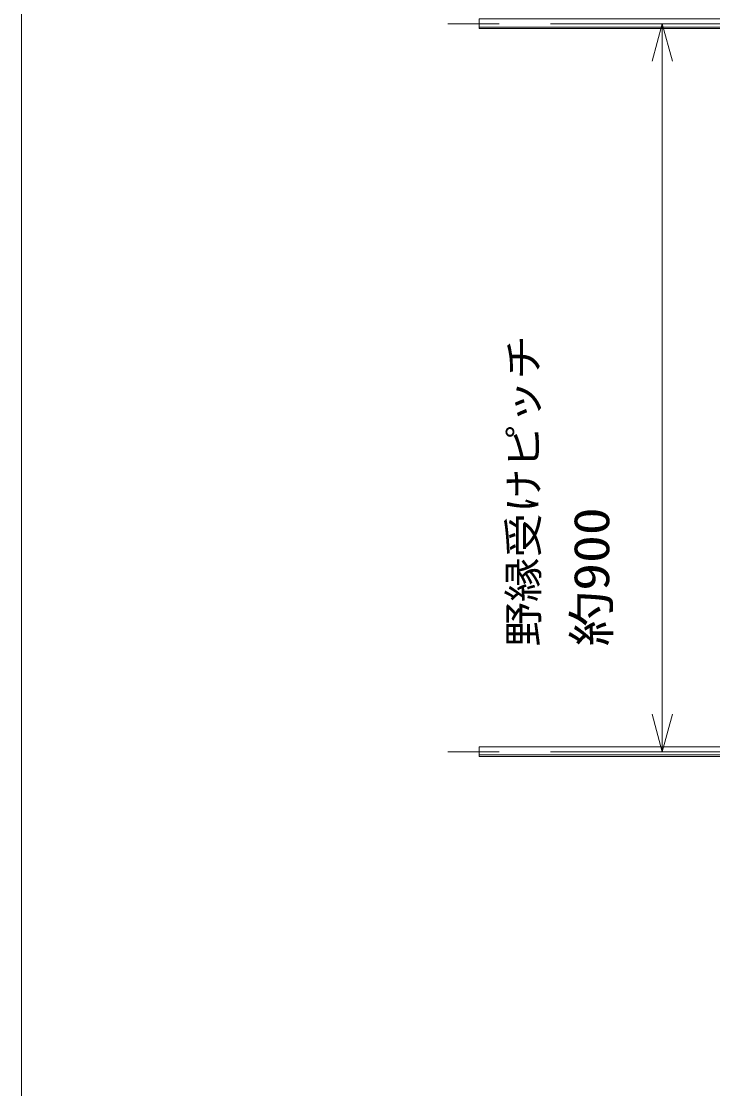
# Model space of a CAD drawing. Units: millimetres, scale not verified. Extents: x -202 to 3206, y -142 to 138.
# Drawn here: x -202.2 to -159.5, y 0 to 65.9 of the extents above; entities that cross this region are included whole.
import ezdxf
from ezdxf.enums import TextEntityAlignment as Align

# ---------------------------------------------------------------- set-up
doc = ezdxf.new("R2010")
doc.units = ezdxf.units.MM
doc.header["$LTSCALE"] = 0.5
doc.linetypes.add('USER1', pattern=[50.8, 31.75, -6.35, 6.35, -6.35])
doc.layers.add('0-0_0', color=7, linetype='Continuous', lineweight=18)
doc.styles.add('ＭＳ ゴシック', font='')
doc.styles.get('ＭＳ ゴシック').set_extended_font_data('MS Gothic')

# ---------------------------------------------------------------- blocks, each defined once
blk = doc.blocks.new('SYSARW-2')
at = {"layer": '0-0_0'}
for q in [(-2.8978, 0.7765), (-2.8978, -0.7765)]:
    blk.add_line((0, 0), q, dxfattribs=at)

msp = doc.modelspace()

# ---------------------------------------------------------------- linework, layer by layer
at = {"layer": '0-0_0'}
for p, q in [((-202.2499, 138.4999), (-202.2499, -138.5)), ((-162.6501, 65.7934), (-162.6501, 20.7934))]:
    msp.add_line(p, q, dxfattribs=at)
at = {"layer": '0-0_0', "linetype": 'USER1'}
for p, q in [((151.1188, 65.7934), (-176.4562, 65.7934)), ((151.1188, 20.7934), (-176.4562, 20.7934))]:
    msp.add_line(p, q, dxfattribs=at)
at = {"layer": '0-0_0', "color": 8}
for p, q in [((-173.9562, 65.5934), (151.1188, 65.5934)), ((-173.9562, 20.5934), (151.1188, 20.5934))]:
    msp.add_line(p, q, dxfattribs=at)
at = {"layer": '0-0_0'}
for points in [[(151.1188, 66.0934), (-173.9562, 66.0934), (-173.9562, 65.5934)], [(151.1188, 65.4934), (-173.9562, 65.4934), (-173.9562, 65.5934)], [(151.1188, 21.0934), (-173.9562, 21.0934), (-173.9562, 20.5934)], [(151.1188, 20.4934), (-173.9562, 20.4934), (-173.9562, 20.5934)]]:
    msp.add_lwpolyline(points, dxfattribs=at)

# ---------------------------------------------------------------- block references
at = {"layer": '0-0_0', "xscale": 0.8, "yscale": 0.8}
for p, rotation in [((-162.6501, 65.7934), 90), ((-162.6501, 20.7934), 270)]:
    msp.add_blockref('SYSARW-2', p, dxfattribs=dict(at, rotation=rotation))

# ---------------------------------------------------------------- texts
at = {"layer": '0-0_0', "style": 'ＭＳ ゴシック'}
for s, height, width, p in [('野縁受けピッチ', 1.833, 1.1, (-169.7698, 27.2948)), ('約900', 2.199, 1.15, (-165.2698, 27.2948))]:
    msp.add_text(s, height=height, rotation=90, dxfattribs=dict(at, width=width)).set_placement(p, align=Align.BOTTOM_LEFT)

doc.saveas('drawing.dxf')
